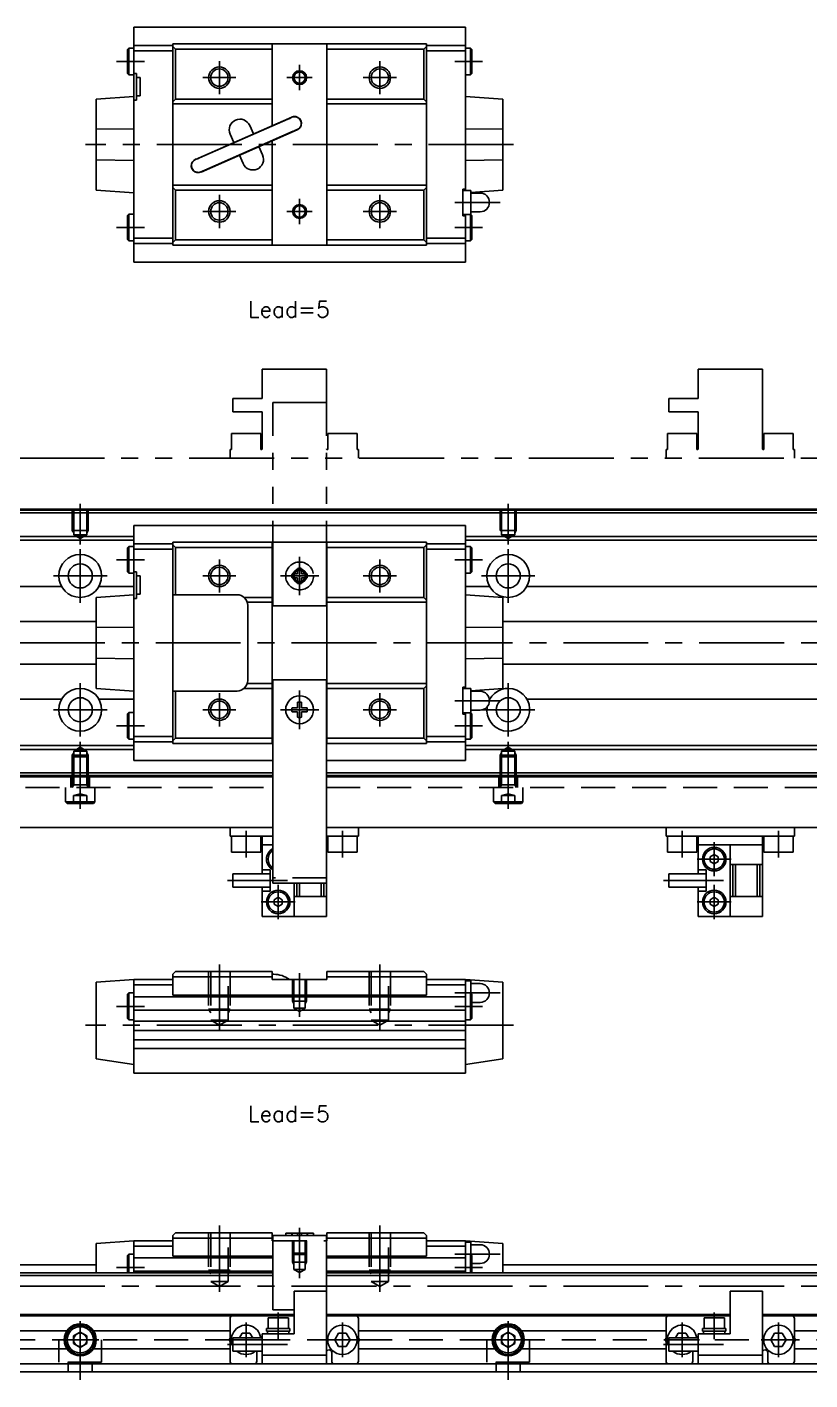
# Model space of a CAD drawing. Extents: x -2 to 493, y -8 to 266.
# Drawn here: x 228 to 374.3, y 13 to 265.7 of the extents above; entities that cross this region are included whole.
import ezdxf

# ---------------------------------------------------------------- set-up
doc = ezdxf.new("R2010")
doc.units = 0
doc.header["$LTSCALE"] = 0.5
for name, pattern in [('CENTER', [50.8, 31.75, -6.35, 6.35, -6.35]), ('DASHED', [19.05, 12.7, -6.35]), ('PHANTOM', [63.5, 31.75, -6.35, 6.35, -6.35, 6.35, -6.35])]:
    doc.linetypes.add(name, pattern=pattern)
for name, color, linetype in [('MSM_CENTER', 1, 'CENTER'), ('MSM_CONTINUOUS', 7, 'CONTINUOUS'), ('MSM_DASHED', 4, 'DASHED'), ('MSM_IMAGINARY', 6, 'PHANTOM'), ('MSM_NARROW', 5, 'CONTINUOUS'), ('MSM_PART_NUMBER', 7, 'CONTINUOUS')]:
    doc.layers.add(name, color=color, linetype=linetype)
doc.styles.get("Standard").update_dxf_attribs({"font": 'txt.shx', "height": 3, "bigfont": 'bigfont.shx'})

msp = doc.modelspace()

# ---------------------------------------------------------------- linework, layer by layer
at = {"layer": 'MSM_CENTER'}
for p, q in [((244.7, 259.26), (249.9, 259.26)), ((263.9, 259.36), (263.9, 253.16)), ((278.9, 258.63), (278.9, 253.9)), ((293.9, 259.36), (293.9, 253.16)), ((307.9, 259.26), (313.1, 259.26)), ((260.8, 256.26), (267, 256.26)), ((276.54, 256.26), (281.26, 256.26)), ((290.8, 256.26), (297, 256.26)), ((318.9, 243.76), (238.9, 243.76)), ((263.9, 234.36), (263.9, 228.16)), ((278.9, 233.63), (278.9, 228.9)), ((293.9, 234.36), (293.9, 228.16)), ((307.9, 232.96), (316.4, 232.96)), ((260.8, 231.26), (267, 231.26)), ((276.54, 231.26), (281.26, 231.26)), ((290.8, 231.26), (297, 231.26)), ((244.7, 228.26), (249.9, 228.26)), ((307.9, 228.26), (313.1, 228.26)), ((237.9, 176.68), (237.9, 169.05)), ((317.9, 176.68), (317.9, 169.05)), ((237.9, 158.18), (237.9, 168.18)), ((317.9, 158.18), (317.9, 168.18)), ((244.7, 166.18), (249.9, 166.18)), ((263.9, 166.28), (263.9, 160.08)), ((278.9, 159.58), (278.9, 166.78)), ((293.9, 166.28), (293.9, 160.08)), ((307.9, 166.18), (313.1, 166.18)), ((232.9, 163.18), (242.9, 163.18)), ((260.8, 163.18), (267, 163.18)), ((275.3, 163.18), (282.5, 163.18)), ((290.8, 163.18), (297, 163.18)), ((312.9, 163.18), (322.9, 163.18)), ((-2, 150.68), (439.9, 150.68)), ((237.9, 133.18), (237.9, 143.18)), ((278.9, 141.78), (278.9, 134.58)), ((317.9, 133.18), (317.9, 143.18)), ((263.9, 141.28), (263.9, 135.08)), ((293.9, 141.28), (293.9, 135.08)), ((307.9, 139.88), (316.4, 139.88)), ((232.9, 138.18), (242.9, 138.18)), ((260.8, 138.18), (267, 138.18)), ((275.3, 138.18), (282.5, 138.18)), ((290.8, 138.18), (297, 138.18)), ((312.9, 138.18), (322.9, 138.18)), ((244.7, 135.18), (249.9, 135.18)), ((307.9, 135.18), (313.1, 135.18)), ((237.9, 132.19), (237.9, 119.68)), ((317.9, 132.19), (317.9, 119.68)), ((268.9, 110.58), (268.9, 115.58)), ((286.9, 110.58), (286.9, 115.58)), ((350.4, 110.58), (350.4, 115.58)), ((368.4, 110.58), (368.4, 115.58)), ((356.4, 107.08), (356.4, 113.48)), ((353.2, 110.28), (359.6, 110.28)), ((265.4, 106.28), (276.65, 106.28)), ((346.9, 106.28), (358.15, 106.28)), ((274.9, 99.08), (274.9, 105.48)), ((356.4, 99.08), (356.4, 105.48)), ((271.7, 102.28), (278.1, 102.28)), ((353.2, 102.28), (359.6, 102.28)), ((263.9, 90.63), (263.9, 78.24)), ((278.9, 88.98), (278.9, 80.82)), ((293.9, 90.63), (293.9, 78.24)), ((307.9, 85.28), (316.4, 85.28)), ((244.7, 82.78), (249.9, 82.78)), ((307.9, 82.78), (313.1, 82.78)), ((318.9, 79.28), (238.9, 79.28)), ((263.9, 41.85), (263.9, 29.46)), ((278.9, 41.4), (278.9, 32.04)), ((293.9, 41.85), (293.9, 29.46)), ((307.9, 36.5), (316.4, 36.5)), ((244.7, 34), (249.9, 34)), ((307.9, 34), (313.1, 34)), ((-2, 30.5), (439.9, 30.5)), ((274.9, 20.6), (274.9, 25.6)), ((356.4, 20.6), (356.4, 25.6)), ((237.9, 13), (237.9, 24)), ((268.9, 17.25), (268.9, 23.75)), ((286.9, 17.25), (286.9, 23.75)), ((317.9, 13), (317.9, 24)), ((350.4, 17.25), (350.4, 23.75)), ((368.4, 17.25), (368.4, 23.75)), ((234.4, 20.5), (241.4, 20.5)), ((265.65, 20.5), (272.15, 20.5)), ((283.65, 20.5), (290.15, 20.5)), ((314.4, 20.5), (321.4, 20.5)), ((347.15, 20.5), (353.65, 20.5)), ((365.15, 20.5), (371.65, 20.5)), ((265.4, 19.6), (276.65, 19.6)), ((346.9, 19.6), (358.15, 19.6))]:
    msp.add_line(p, q, dxfattribs=at)
at = {"layer": 'MSM_CONTINUOUS'}
for p, q in [((309.9, 265.71), (247.9, 265.71)), ((247.9, 221.81), (247.9, 265.71)), ((309.9, 235.21), (309.9, 265.71)), ((246.95, 261.76), (246.7, 261.51)), ((246.7, 261.51), (246.7, 257.01)), ((247.9, 261.76), (246.95, 261.76)), ((246.95, 261.76), (246.95, 256.76)), ((247.9, 262.26), (255.2, 262.26)), ((247.9, 261.26), (255.2, 261.26)), ((255.2, 224.96), (255.2, 262.56)), ((255.2, 262.56), (302.6, 262.56)), ((255.7, 261.56), (255.2, 262.06)), ((255.7, 252.26), (255.7, 261.56)), ((255.7, 261.56), (273.8, 261.56)), ((273.8, 262.56), (273.8, 247.31)), ((284, 224.96), (284, 262.56)), ((284, 261.56), (302.1, 261.56)), ((302.6, 262.06), (302.1, 261.56)), ((302.1, 252.26), (302.1, 261.56)), ((302.6, 224.96), (302.6, 262.56)), ((302.6, 262.26), (309.9, 262.26)), ((302.6, 261.26), (309.9, 261.26)), ((310.85, 261.76), (309.9, 261.76)), ((310.85, 261.76), (310.85, 256.76)), ((311.1, 261.51), (310.85, 261.76)), ((311.1, 261.51), (311.1, 257.01)), ((246.7, 257.01), (246.95, 256.76)), ((246.95, 256.76), (247.9, 256.76)), ((248.4, 257.06), (247.9, 257.06)), ((248.4, 252.06), (248.4, 257.06)), ((249.1, 256.26), (248.4, 256.26)), ((249.1, 252.86), (249.1, 256.26)), ((309.9, 256.76), (310.85, 256.76)), ((310.85, 256.76), (311.1, 257.01)), ((247.9, 252.76), (240.9, 252.26)), ((249.1, 252.86), (248.4, 252.86)), ((316.9, 252.26), (309.9, 252.76)), ((240.9, 252.26), (240.9, 235.26)), ((248.4, 252.06), (247.9, 252.06)), ((255.2, 251.76), (255.7, 252.26)), ((255.2, 251.36), (273.8, 251.36)), ((255.7, 252.26), (273.8, 252.26)), ((284, 252.26), (302.1, 252.26)), ((284, 251.36), (302.6, 251.36)), ((302.1, 252.26), (302.6, 251.76)), ((316.9, 252.26), (316.9, 235.26)), ((277.43, 248.9), (259.43, 241)), ((276.7, 248.53), (260.19, 241.28)), ((277.45, 248.85), (277.12, 248.71)), ((247.9, 246.72), (240.9, 246.63)), ((260.47, 238.62), (278.47, 246.52)), ((261.2, 239), (277.71, 246.24)), ((265.91, 245.7), (266.6, 244.15)), ((270.26, 245.75), (269.58, 247.31)), ((278.12, 246.42), (278.45, 246.57)), ((316.9, 246.63), (309.9, 246.72)), ((271.99, 241.82), (271.3, 243.37)), ((273.8, 244.47), (273.8, 224.96)), ((240.9, 240.89), (247.9, 240.8)), ((259.77, 241.1), (259.45, 240.95)), ((267.64, 241.77), (268.32, 240.21)), ((309.9, 240.8), (316.9, 240.89)), ((260.45, 238.67), (260.78, 238.81)), ((240.9, 235.26), (247.9, 234.76)), ((255.2, 236.16), (273.8, 236.16)), ((255.7, 235.26), (255.2, 235.76)), ((255.7, 235.26), (273.8, 235.26)), ((255.7, 225.96), (255.7, 235.26)), ((284, 236.16), (302.6, 236.16)), ((284, 235.26), (302.1, 235.26)), ((302.6, 235.76), (302.1, 235.26)), ((302.1, 225.96), (302.1, 235.26)), ((309.4, 235.46), (309.9, 235.46)), ((309.4, 230.46), (309.4, 235.46)), ((310.9, 235.21), (309.4, 235.21)), ((310.9, 234.83), (316.9, 235.26)), ((310.9, 235.21), (310.9, 230.71)), ((312.65, 234.71), (310.9, 234.71)), ((246.95, 230.76), (246.7, 230.51)), ((246.7, 230.51), (246.7, 226.01)), ((246.95, 230.76), (246.95, 225.76)), ((247.9, 230.76), (246.95, 230.76)), ((309.4, 230.71), (310.9, 230.71)), ((309.4, 230.46), (309.9, 230.46)), ((309.9, 230.71), (309.9, 221.81)), ((310.85, 230.71), (310.85, 225.76)), ((310.9, 231.21), (312.65, 231.21)), ((311.1, 230.51), (310.9, 230.71)), ((311.1, 230.51), (311.1, 226.01)), ((246.7, 226.01), (246.95, 225.76)), ((246.95, 225.76), (247.9, 225.76)), ((247.9, 226.26), (255.2, 226.26)), ((247.9, 225.26), (255.2, 225.26)), ((255.2, 225.46), (255.7, 225.96)), ((255.2, 224.96), (302.6, 224.96)), ((255.7, 225.96), (273.8, 225.96)), ((284, 225.96), (302.1, 225.96)), ((302.1, 225.96), (302.6, 225.46)), ((302.6, 226.26), (309.9, 226.26)), ((302.6, 225.26), (309.9, 225.26)), ((309.9, 225.76), (310.85, 225.76)), ((310.85, 225.76), (311.1, 226.01)), ((247.9, 221.81), (309.9, 221.81)), ((427.9, 175.68), (127.9, 175.68)), ((427.9, 175.48), (127.9, 175.48)), ((427.9, 174.98), (127.9, 174.98)), ((309.9, 172.63), (247.9, 172.63)), ((247.9, 128.73), (247.9, 172.63)), ((309.9, 142.13), (309.9, 172.63)), ((247.9, 170.58), (127.9, 170.58)), ((247.9, 169.88), (127.9, 169.88)), ((255.2, 169.48), (302.6, 169.48)), ((255.2, 131.88), (255.2, 169.48)), ((273.8, 169.48), (273.8, 131.88)), ((284, 131.88), (284, 169.48)), ((302.6, 131.88), (302.6, 169.48)), ((427.9, 170.58), (309.9, 170.58)), ((427.9, 169.88), (309.9, 169.88)), ((246.95, 168.68), (246.7, 168.43)), ((246.7, 168.43), (246.7, 163.93)), ((247.9, 168.68), (246.95, 168.68)), ((246.95, 168.68), (246.95, 163.68)), ((247.9, 169.18), (255.2, 169.18)), ((247.9, 168.18), (255.2, 168.18)), ((255.7, 168.48), (255.2, 168.98)), ((255.7, 168.48), (273.8, 168.48)), ((255.7, 159.68), (255.7, 168.48)), ((284, 168.48), (302.1, 168.48)), ((302.6, 168.98), (302.1, 168.48)), ((302.1, 159.18), (302.1, 168.48)), ((302.6, 169.18), (309.9, 169.18)), ((302.6, 168.18), (309.9, 168.18)), ((310.85, 168.68), (309.9, 168.68)), ((310.85, 168.68), (310.85, 163.68)), ((311.1, 168.43), (310.85, 168.68)), ((311.1, 168.43), (311.1, 163.93)), ((246.7, 163.93), (246.95, 163.68)), ((246.95, 163.68), (247.9, 163.68)), ((248.4, 163.98), (247.9, 163.98)), ((248.4, 158.98), (248.4, 163.98)), ((249.1, 163.18), (248.4, 163.18)), ((249.1, 159.78), (249.1, 163.18)), ((309.9, 163.68), (310.85, 163.68)), ((310.85, 163.68), (311.1, 163.93)), ((234.41, 161.22), (161.39, 161.22)), ((247.9, 159.68), (240.9, 159.18)), ((247.9, 161.22), (241.39, 161.22)), ((249.1, 159.78), (248.4, 159.78)), ((267.2, 159.68), (255.2, 159.68)), ((314.41, 161.22), (309.9, 161.22)), ((316.9, 159.18), (309.9, 159.68)), ((394.41, 161.22), (321.39, 161.22)), ((240.9, 159.18), (240.9, 142.18)), ((248.4, 158.98), (247.9, 158.98)), ((268.52, 159.18), (273.8, 159.18)), ((269.11, 158.28), (273.8, 158.28)), ((269.2, 157.68), (269.2, 143.68)), ((284, 159.18), (302.1, 159.18)), ((284, 158.28), (302.6, 158.28)), ((302.1, 159.18), (302.6, 158.68)), ((316.9, 159.18), (316.9, 142.18)), ((240.9, 154.68), (137.4, 154.68)), ((427.9, 154.68), (316.9, 154.68)), ((247.9, 153.64), (240.9, 153.55)), ((316.9, 153.55), (309.9, 153.64)), ((137.4, 146.68), (240.9, 146.68)), ((240.9, 147.81), (247.9, 147.72)), ((309.9, 147.72), (316.9, 147.81)), ((316.9, 146.68), (427.9, 146.68)), ((240.9, 142.18), (247.9, 141.68)), ((255.2, 141.68), (267.2, 141.68)), ((255.7, 132.88), (255.7, 141.68)), ((268.52, 142.18), (273.8, 142.18)), ((269.11, 143.08), (273.8, 143.08)), ((273.9, 143.78), (273.9, 105.78)), ((283.9, 143.78), (273.9, 143.78)), ((283.9, 143.78), (283.9, 99.58)), ((284, 143.08), (302.6, 143.08)), ((284, 142.18), (302.1, 142.18)), ((302.6, 142.68), (302.1, 142.18)), ((302.1, 132.88), (302.1, 142.18)), ((309.4, 142.38), (309.9, 142.38)), ((309.4, 137.38), (309.4, 142.38)), ((310.9, 142.13), (309.4, 142.13)), ((310.9, 141.75), (316.9, 142.18)), ((310.9, 142.13), (310.9, 137.63)), ((312.65, 141.63), (310.9, 141.63)), ((234.41, 140.14), (161.39, 140.14)), ((247.9, 140.14), (241.39, 140.14)), ((278.53, 139.58), (278.53, 138.55)), ((279.27, 138.55), (279.27, 139.58)), ((394.41, 140.14), (321.39, 140.14)), ((246.95, 137.68), (246.7, 137.43)), ((246.7, 137.43), (246.7, 132.93)), ((246.95, 137.68), (246.95, 132.68)), ((247.9, 137.68), (246.95, 137.68)), ((278.53, 138.55), (277.5, 138.55)), ((277.5, 137.81), (278.53, 137.81)), ((278.53, 137.81), (278.53, 136.78)), ((280.3, 138.55), (279.27, 138.55)), ((279.27, 137.81), (280.3, 137.81)), ((279.27, 136.78), (279.27, 137.81)), ((309.4, 137.63), (310.9, 137.63)), ((309.4, 137.38), (309.9, 137.38)), ((309.9, 137.63), (309.9, 128.73)), ((310.85, 137.63), (310.85, 132.68)), ((310.9, 138.13), (312.65, 138.13)), ((311.1, 137.43), (310.9, 137.63)), ((311.1, 137.43), (311.1, 132.93)), ((247.9, 131.48), (127.9, 131.48)), ((246.7, 132.93), (246.95, 132.68)), ((246.95, 132.68), (247.9, 132.68)), ((247.9, 133.18), (255.2, 133.18)), ((247.9, 132.18), (255.2, 132.18)), ((255.2, 132.38), (255.7, 132.88)), ((255.2, 131.88), (273.9, 131.88)), ((255.7, 132.88), (273.8, 132.88)), ((283.9, 131.88), (302.6, 131.88)), ((284, 132.88), (302.1, 132.88)), ((302.1, 132.88), (302.6, 132.38)), ((302.6, 133.18), (309.9, 133.18)), ((302.6, 132.18), (309.9, 132.18)), ((309.9, 132.68), (310.85, 132.68)), ((427.9, 131.48), (309.9, 131.48)), ((310.85, 132.68), (311.1, 132.93)), ((247.9, 130.78), (127.9, 130.78)), ((427.9, 130.78), (309.9, 130.78)), ((273.9, 126.38), (127.9, 126.38)), ((247.9, 128.73), (273.9, 128.73)), ((283.9, 128.73), (309.9, 128.73)), ((427.9, 126.38), (283.9, 126.38)), ((273.9, 125.68), (122.9, 125.68)), ((273.9, 125.88), (127.9, 125.88)), ((427.9, 125.88), (283.9, 125.88)), ((432.9, 125.68), (283.9, 125.68)), ((273.9, 116.18), (122.9, 116.18)), ((265.9, 114.58), (265.9, 116.18)), ((273.9, 114.58), (265.9, 114.58)), ((266.15, 114.58), (266.15, 111.58)), ((271.65, 111.58), (271.65, 114.58)), ((271.9, 107.53), (271.9, 114.45)), ((432.9, 116.18), (283.9, 116.18)), ((289.9, 114.58), (283.9, 114.58)), ((284.15, 114.58), (284.15, 111.58)), ((289.65, 111.58), (289.65, 114.58)), ((289.9, 114.58), (289.9, 116.18)), ((347.4, 114.58), (347.4, 116.18)), ((371.4, 114.58), (347.4, 114.58)), ((347.65, 114.58), (347.65, 111.58)), ((353.15, 111.58), (353.15, 114.58)), ((353.4, 107.53), (353.4, 114.45)), ((365.4, 114.45), (365.4, 99.58)), ((365.65, 114.58), (365.65, 111.58)), ((371.15, 111.58), (371.15, 114.58)), ((371.4, 114.58), (371.4, 116.18)), ((266.15, 111.58), (271.65, 111.58)), ((273.9, 112.98), (271.9, 112.98)), ((284.15, 111.58), (289.65, 111.58)), ((347.65, 111.58), (353.15, 111.58)), ((365.4, 112.98), (353.4, 112.98)), ((359.4, 112.98), (359.4, 99.58)), ((365.65, 111.58), (371.15, 111.58)), ((356.4, 111.15), (355.65, 110.71)), ((355.65, 110.71), (355.65, 109.85)), ((355.65, 109.85), (356.4, 109.41)), ((357.15, 110.71), (356.4, 111.15)), ((356.4, 109.41), (357.15, 109.85)), ((357.15, 110.71), (357.15, 109.85)), ((365.4, 109.28), (359.4, 109.28)), ((359.9, 103.28), (359.9, 109.28)), ((360.4, 103.28), (360.4, 109.28)), ((364.4, 103.28), (364.4, 109.28)), ((364.9, 103.28), (364.9, 109.28)), ((266.4, 107.53), (266.4, 105.03)), ((273.4, 107.53), (266.4, 107.53)), ((273.4, 108.28), (271.9, 108.28)), ((273.4, 104.28), (273.4, 108.28)), ((347.9, 107.53), (347.9, 105.03)), ((354.9, 107.53), (347.9, 107.53)), ((354.9, 108.28), (353.4, 108.28)), ((354.9, 104.28), (354.9, 108.28)), ((266.4, 105.03), (273.4, 105.03)), ((271.9, 99.58), (271.9, 105.03)), ((271.9, 104.28), (273.4, 104.28)), ((283.9, 105.78), (273.9, 105.78)), ((277.9, 105.78), (277.9, 99.58)), ((278.4, 103.28), (278.4, 105.78)), ((278.9, 103.28), (278.9, 105.78)), ((282.9, 103.28), (282.9, 105.78)), ((283.4, 103.28), (283.4, 105.78)), ((347.9, 105.03), (354.9, 105.03)), ((353.4, 99.58), (353.4, 105.03)), ((353.4, 104.28), (354.9, 104.28)), ((274.9, 103.15), (274.15, 102.71)), ((274.15, 102.71), (274.15, 101.85)), ((274.15, 101.85), (274.9, 101.41)), ((275.65, 102.71), (274.9, 103.15)), ((274.9, 101.41), (275.65, 101.85)), ((275.65, 102.71), (275.65, 101.85)), ((283.9, 103.28), (277.9, 103.28)), ((356.4, 103.15), (355.65, 102.71)), ((355.65, 102.71), (355.65, 101.85)), ((355.65, 101.85), (356.4, 101.41)), ((357.15, 102.71), (356.4, 103.15)), ((356.4, 101.41), (357.15, 101.85)), ((357.15, 102.71), (357.15, 101.85)), ((365.4, 103.28), (359.4, 103.28)), ((283.9, 99.58), (271.9, 99.58)), ((365.4, 99.58), (353.4, 99.58)), ((255.2, 88.78), (255.7, 89.28)), ((255.2, 84.86), (255.2, 88.78)), ((255.7, 89.28), (273.8, 89.28)), ((273.8, 89.28), (273.8, 87.78)), ((274.06, 88.78), (273.8, 88.78)), ((284, 87.78), (284, 89.28)), ((284, 89.28), (302.1, 89.28)), ((302.1, 89.28), (302.6, 88.78)), ((302.6, 84.86), (302.6, 88.78)), ((240.9, 87.28), (247.9, 87.78)), ((240.9, 87.28), (240.9, 72.96)), ((247.9, 87.78), (255.2, 87.78)), ((247.9, 70.28), (247.9, 87.78)), ((247.9, 86.78), (255.2, 86.78)), ((255.2, 88.28), (273.8, 88.28)), ((273.8, 87.78), (284, 87.78)), ((284, 88.28), (302.6, 88.28)), ((302.6, 87.78), (309.9, 87.78)), ((302.6, 86.78), (309.9, 86.78)), ((309.9, 87.78), (316.9, 87.28)), ((309.9, 70.28), (309.9, 87.78)), ((310.9, 87.53), (309.9, 87.53)), ((310.9, 87.53), (310.9, 85.23)), ((312.65, 87.03), (310.9, 87.03)), ((316.9, 87.28), (316.9, 72.96)), ((246.95, 85.28), (246.7, 85.03)), ((246.7, 85.03), (246.7, 80.53)), ((247.9, 85.28), (246.95, 85.28)), ((246.95, 85.28), (246.95, 80.28)), ((247.9, 84.58), (309.9, 84.58)), ((302.6, 84.86), (255.2, 84.86)), ((310.85, 85.28), (309.9, 85.28)), ((311.1, 85.03), (310.85, 85.28)), ((310.85, 85.28), (310.85, 80.28)), ((311.1, 85.03), (311.1, 80.53)), ((311.1, 83.53), (312.65, 83.53)), ((247.9, 82.08), (309.9, 82.08)), ((246.7, 80.53), (246.95, 80.28)), ((246.95, 80.28), (247.9, 80.28)), ((247.9, 80), (309.9, 80)), ((309.9, 80.28), (310.85, 80.28)), ((310.85, 80.28), (311.1, 80.53)), ((247.9, 78.28), (309.9, 78.28)), ((247.9, 76.56), (309.9, 76.56)), ((247.9, 74.94), (309.9, 74.94)), ((247.9, 71.9), (240.9, 72.96)), ((316.9, 72.96), (309.9, 71.9)), ((247.9, 70.28), (309.9, 70.28)), ((255.2, 40), (255.7, 40.5)), ((255.7, 40.5), (273.8, 40.5)), ((273.8, 40.5), (273.8, 39)), ((284, 40.5), (302.1, 40.5)), ((284, 39), (284, 40.5)), ((302.1, 40.5), (302.6, 40)), ((240.9, 38.5), (247.9, 39)), ((240.9, 38.5), (240.9, 33)), ((247.9, 33), (247.9, 39)), ((247.9, 39), (255.2, 39)), ((247.9, 38), (255.2, 38)), ((255.2, 36.09), (255.2, 40)), ((255.2, 39.5), (273.8, 39.5)), ((273.8, 39), (273.9, 39)), ((273.9, 40), (273.9, 26.1)), ((283.9, 40), (273.9, 40)), ((276.3, 40.4), (276.3, 40)), ((281.5, 40.4), (276.3, 40.4)), ((281.5, 40), (281.5, 40.4)), ((283.9, 40), (283.9, 16)), ((283.9, 39), (284, 39)), ((284, 39.5), (302.6, 39.5)), ((302.6, 36.09), (302.6, 40)), ((302.6, 39), (309.9, 39)), ((302.6, 38), (309.9, 38)), ((309.9, 39), (316.9, 38.5)), ((309.9, 33), (309.9, 39)), ((310.9, 38.75), (309.9, 38.75)), ((310.9, 38.75), (310.9, 36.45)), ((312.65, 38.25), (310.9, 38.25)), ((316.9, 38.5), (316.9, 33)), ((246.95, 36.5), (246.7, 36.25)), ((246.7, 36.25), (246.7, 33)), ((247.9, 36.5), (246.95, 36.5)), ((246.95, 36.5), (246.95, 33)), ((247.9, 35.8), (273.9, 35.8)), ((273.9, 36.09), (255.2, 36.09)), ((302.6, 36.09), (283.9, 36.09)), ((283.9, 35.8), (309.9, 35.8)), ((310.85, 36.5), (309.9, 36.5)), ((311.1, 36.25), (310.85, 36.5)), ((310.85, 36.5), (310.85, 33)), ((311.1, 36.25), (311.1, 33)), ((273.9, 33), (127.9, 33)), ((240.9, 34.5), (132.75, 34.5)), ((247.9, 33.3), (273.9, 33.3)), ((283.9, 33.3), (309.9, 33.3)), ((427.9, 33), (283.9, 33)), ((311.1, 34.75), (312.65, 34.75)), ((427.9, 34.5), (316.9, 34.5)), ((273.9, 32.5), (127.9, 32.5)), ((427.9, 32.5), (283.9, 32.5)), ((277.9, 29.6), (277.9, 21.6)), ((283.9, 29.6), (277.9, 29.6)), ((359.4, 29.6), (359.4, 21.6)), ((365.4, 29.6), (359.4, 29.6)), ((365.4, 29.6), (365.4, 16)), ((277.9, 26.1), (273.9, 26.1)), ((277.9, 25.2), (202.4, 25.2)), ((277.9, 25), (202.4, 25)), ((265.9, 24.5), (265.9, 16.5)), ((273, 24.6), (273, 22.6)), ((276.8, 24.6), (273, 24.6)), ((276.8, 22.6), (276.8, 24.6)), ((359.4, 25.2), (283.9, 25.2)), ((359.4, 25), (283.9, 25)), ((289.9, 16.5), (289.9, 24.5)), ((347.4, 24.5), (347.4, 16.5)), ((354.5, 24.6), (354.5, 22.6)), ((358.3, 24.6), (354.5, 24.6)), ((358.3, 22.6), (358.3, 24.6)), ((427.9, 25.2), (365.4, 25.2)), ((432.9, 25), (365.4, 25)), ((371.4, 16.5), (371.4, 24.5)), ((235.43, 22.2), (208.4, 22.2)), ((236.65, 21.22), (237.9, 21.94)), ((236.65, 19.78), (236.65, 21.22)), ((237.9, 21.94), (239.15, 21.22)), ((239.15, 21.22), (239.15, 19.78)), ((265.9, 22.2), (240.37, 22.2)), ((265.9, 20.8), (265.72, 20.5)), ((265.72, 20.5), (265.9, 20.2)), ((271.9, 20.85), (266.4, 20.85)), ((266.4, 20.85), (266.4, 18.35)), ((268.18, 21.75), (267.66, 20.85)), ((268.18, 21.75), (269.62, 21.75)), ((270.14, 20.85), (269.62, 21.75)), ((277.9, 21.6), (271.9, 21.6)), ((271.9, 16), (271.9, 21.6)), ((272.7, 22.6), (272.7, 22.1)), ((277.1, 22.6), (272.7, 22.6)), ((277.1, 22.1), (272.7, 22.1)), ((272.9, 22.1), (272.9, 21.6)), ((276.9, 21.6), (276.9, 22.1)), ((277.1, 22.1), (277.1, 22.6)), ((286.18, 21.75), (285.46, 20.5)), ((285.46, 20.5), (286.18, 19.25)), ((286.18, 21.75), (287.62, 21.75)), ((288.34, 20.5), (287.62, 21.75)), ((287.62, 19.25), (288.34, 20.5)), ((315.43, 22.2), (289.9, 22.2)), ((290.08, 20.5), (289.9, 20.8)), ((289.9, 20.2), (290.08, 20.5)), ((316.65, 21.22), (317.9, 21.94)), ((316.65, 19.78), (316.65, 21.22)), ((317.9, 21.94), (319.15, 21.22)), ((319.15, 21.22), (319.15, 19.78)), ((347.4, 22.2), (320.37, 22.2)), ((347.4, 20.8), (347.22, 20.5)), ((347.22, 20.5), (347.4, 20.2)), ((353.4, 20.85), (347.9, 20.85)), ((347.9, 20.85), (347.9, 18.35)), ((349.68, 21.75), (349.16, 20.85)), ((349.68, 21.75), (351.12, 21.75)), ((351.64, 20.85), (351.12, 21.75)), ((359.4, 21.6), (353.4, 21.6)), ((353.4, 16), (353.4, 21.6)), ((354.2, 22.6), (354.2, 22.1)), ((358.6, 22.6), (354.2, 22.6)), ((358.6, 22.1), (354.2, 22.1)), ((354.4, 22.1), (354.4, 21.6)), ((358.4, 21.6), (358.4, 22.1)), ((358.6, 22.1), (358.6, 22.6)), ((367.68, 21.75), (366.96, 20.5)), ((366.96, 20.5), (367.68, 19.25)), ((367.68, 21.75), (369.12, 21.75)), ((369.84, 20.5), (369.12, 21.75)), ((369.12, 19.25), (369.84, 20.5)), ((395.43, 22.2), (371.4, 22.2)), ((371.58, 20.5), (371.4, 20.8)), ((371.4, 20.2), (371.58, 20.5)), ((235.43, 18.8), (208.4, 18.8)), ((237.9, 19.06), (236.65, 19.78)), ((239.15, 19.78), (237.9, 19.06)), ((265.9, 18.8), (240.37, 18.8)), ((266.4, 18.35), (271.9, 18.35)), ((270.9, 16.5), (270.9, 18.1)), ((284.9, 18.1), (284.9, 16.5)), ((286.18, 19.25), (287.62, 19.25)), ((315.43, 18.8), (289.9, 18.8)), ((317.9, 19.06), (316.65, 19.78)), ((319.15, 19.78), (317.9, 19.06)), ((347.4, 18.8), (320.37, 18.8)), ((347.9, 18.35), (353.4, 18.35)), ((352.4, 16.5), (352.4, 18.1)), ((366.4, 18.1), (366.4, 16.5)), ((367.68, 19.25), (369.12, 19.25)), ((395.43, 18.8), (371.4, 18.8)), ((122.9, 16), (432.9, 16)), ((271.9, 17.65), (283.9, 17.65)), ((271.9, 17.6), (283.9, 17.6)), ((271.95, 17.65), (271.95, 17.6)), ((283.85, 17.65), (283.85, 17.6)), ((353.4, 17.65), (365.4, 17.65)), ((353.4, 17.6), (365.4, 17.6)), ((353.45, 17.65), (353.45, 17.6)), ((365.35, 17.65), (365.35, 17.6)), ((427.9, 14.5), (127.9, 14.5))]:
    msp.add_line(p, q, dxfattribs=at)
for centre, radius in [((263.9, 256.26), 1.62), ((293.9, 256.26), 1.62), ((278.9, 256.26), 1.06), ((263.9, 231.26), 1.62), ((293.9, 231.26), 1.62), ((278.9, 231.26), 1.06), ((237.9, 163.18), 4), ((317.9, 163.18), 4), ((237.9, 163.18), 2.25), ((263.9, 163.18), 1.62), ((293.9, 163.18), 1.62), ((317.9, 163.18), 2.25), ((278.9, 163.18), 1.06), ((237.9, 138.18), 4), ((237.9, 138.18), 2.25), ((263.9, 138.18), 1.62), ((278.9, 138.18), 2.6), ((293.9, 138.18), 1.62), ((317.9, 138.18), 2.25), ((356.4, 110.28), 2.2), ((356.4, 110.28), 1.9), ((274.9, 102.28), 2.2), ((274.9, 102.28), 1.9), ((356.4, 102.28), 2.2), ((356.4, 102.28), 1.9), ((237.9, 20.5), 3), ((237.9, 20.5), 2.75), ((237.9, 20.5), 2.45), ((286.9, 20.5), 2.75), ((317.9, 20.5), 3), ((317.9, 20.5), 2.75), ((317.9, 20.5), 2.45), ((368.4, 20.5), 2.75), ((237.9, 20.5), 1.25), ((317.9, 20.5), 1.25)]:
    msp.add_circle(centre, radius, dxfattribs=at)
for centre, radius, start, end in [((267.74, 246.51), 2, 23.6961, 203.6961), ((278.1, 244.86), 3.92, 105.6343, 110.9103), ((277.95, 247.71), 1.3, 272.968, 134.4242), ((277.95, 247.71), 1.25, 293.6961, 113.6961), ((276.99, 247.88), 1.8, 293.3543, 304.8918), ((259.95, 239.81), 1.3, 92.968, 314.4242), ((259.95, 239.81), 1.25, 113.6961, 293.6961), ((263.91, 234.26), 7.94, 117.8361, 120.4339), ((270.16, 241.01), 2, 203.6961, 23.6961), ((260.46, 240.66), 1.82, 282.5713, 293.9767), ((312.65, 232.96), 1.75, 270, 90), ((267.2, 157.68), 2, 0, 90), ((267.2, 143.68), 2, 270, 0), ((312.65, 139.88), 1.75, 270, 90), ((317.9, 138.18), 4, 172.6834, 151.4317), ((278.9, 138.18), 1.45, 75.2162, 104.7838), ((278.9, 138.18), 1.45, 165.2162, 194.7838), ((278.9, 138.18), 1.45, 255.2162, 284.7838), ((278.9, 138.18), 1.45, 345.2162, 14.7838), ((271.64, 114.27), 0.311, 34.723, 88.9034), ((284.16, 114.26), 0.318, 91.7128, 144.6608), ((353.14, 114.27), 0.311, 34.723, 88.9034), ((365.66, 114.26), 0.318, 91.7128, 144.6608), ((274.9, 110.28), 2.2, 117.0357, 242.9643), ((274.9, 110.28), 1.9, 121.7569, 238.2431), ((274.02, 83.81), 4.97, 53.0275, 89.6143), ((312.65, 85.28), 1.75, 270, 90), ((312.65, 36.5), 1.75, 270, 90), ((266.4, 24.5), 0.5, 90, 180), ((268.9, 20.5), 2.75, 7.312, 204.62), ((289.4, 24.5), 0.5, 0, 90), ((347.9, 24.5), 0.5, 90, 180), ((350.4, 20.5), 2.75, 7.312, 204.62), ((370.9, 24.5), 0.5, 0, 90), ((268.9, 20.5), 2.75, 231.4273, 308.5727), ((271.4, 18.1), 0.5, 150, 180), ((271.4, 18.1), 0.5, 0, 30), ((284.4, 18.1), 0.5, 0, 180), ((350.4, 20.5), 2.75, 231.4273, 308.5727), ((352.9, 18.1), 0.5, 150, 180), ((352.9, 18.1), 0.5, 0, 30), ((365.9, 18.1), 0.5, 0, 180), ((266.4, 16.5), 0.5, 180, 270), ((270.4, 16.5), 0.5, 270, 0), ((285.4, 16.5), 0.5, 180, 270), ((289.4, 16.5), 0.5, 270, 0), ((347.9, 16.5), 0.5, 180, 270), ((351.9, 16.5), 0.5, 270, 0), ((366.9, 16.5), 0.5, 180, 270), ((370.9, 16.5), 0.5, 270, 0)]:
    msp.add_arc(centre, radius, start, end, dxfattribs=at)
at = {"layer": 'MSM_DASHED'}
for p, q in [((236.4, 175.68), (236.4, 171.68)), ((236.67, 175.68), (236.67, 170.88)), ((239.13, 170.88), (239.13, 175.68)), ((239.4, 175.68), (239.4, 171.68)), ((316.4, 175.68), (316.4, 171.68)), ((316.67, 175.68), (316.67, 170.88)), ((319.13, 170.88), (319.13, 175.68)), ((319.4, 175.68), (319.4, 171.68)), ((236.4, 171.68), (239.4, 171.68)), ((236.67, 171.21), (236.4, 171.68)), ((236.67, 170.88), (237.9, 170.17)), ((239.13, 170.88), (236.67, 170.88)), ((237.9, 170.17), (239.13, 170.88)), ((239.13, 171.21), (239.4, 171.68)), ((316.4, 171.68), (319.4, 171.68)), ((316.67, 170.88), (317.9, 170.17)), ((319.13, 170.88), (316.67, 170.88)), ((317.9, 170.17), (319.13, 170.88)), ((319.13, 171.21), (319.4, 171.68)), ((236.67, 130.15), (236.4, 129.68)), ((236.4, 129.68), (236.4, 123.68)), ((239.4, 129.68), (236.4, 129.68)), ((236.67, 129.68), (236.4, 129.41)), ((236.4, 129.41), (239.4, 129.41)), ((237.9, 131.19), (236.67, 130.48)), ((236.67, 130.48), (236.67, 124.18)), ((239.13, 130.48), (236.67, 130.48)), ((239.13, 130.48), (237.9, 131.19)), ((239.13, 124.18), (239.13, 130.48)), ((239.13, 130.15), (239.4, 129.68)), ((239.4, 129.41), (239.13, 129.68)), ((239.4, 123.68), (239.4, 129.68)), ((316.67, 130.15), (316.4, 129.68)), ((316.4, 129.68), (316.4, 123.68)), ((319.4, 129.68), (316.4, 129.68)), ((316.67, 129.68), (316.4, 129.41)), ((316.4, 129.41), (319.4, 129.41)), ((317.9, 131.19), (316.67, 130.48)), ((316.67, 130.48), (316.67, 124.18)), ((319.13, 130.48), (316.67, 130.48)), ((319.13, 130.48), (317.9, 131.19)), ((319.13, 124.18), (319.13, 130.48)), ((319.13, 130.15), (319.4, 129.68)), ((319.4, 129.41), (319.13, 129.68)), ((319.4, 123.68), (319.4, 129.68)), ((236.15, 125.68), (236.15, 123.68)), ((239.4, 124.18), (236.4, 124.18)), ((236.4, 123.68), (236.67, 124.18)), ((239.4, 123.68), (239.13, 124.18)), ((239.65, 123.68), (239.65, 125.68)), ((316.15, 125.68), (316.15, 123.68)), ((319.4, 124.18), (316.4, 124.18)), ((316.4, 123.68), (316.67, 124.18)), ((319.4, 123.68), (319.13, 124.18)), ((319.65, 123.68), (319.65, 125.68)), ((122.9, 123.68), (273.9, 123.68)), ((235.15, 123.68), (235.15, 120.98)), ((237.9, 122.51), (236.65, 122.18)), ((236.65, 122.18), (236.65, 120.68)), ((236.65, 122.18), (239.15, 122.18)), ((239.15, 122.18), (237.9, 122.51)), ((237.9, 122.18), (237.9, 120.68)), ((239.15, 122.18), (239.15, 120.68)), ((240.65, 120.98), (240.65, 123.68)), ((283.9, 123.68), (432.9, 123.68)), ((315.15, 123.68), (315.15, 120.98)), ((317.9, 122.51), (316.65, 122.18)), ((316.65, 122.18), (316.65, 120.68)), ((316.65, 122.18), (319.15, 122.18)), ((319.15, 122.18), (317.9, 122.51)), ((317.9, 122.18), (317.9, 120.68)), ((319.15, 122.18), (319.15, 120.68)), ((320.65, 120.98), (320.65, 123.68)), ((235.15, 120.98), (235.45, 120.68)), ((235.15, 120.98), (240.65, 120.98)), ((235.45, 120.68), (240.35, 120.68)), ((240.35, 120.68), (240.65, 120.98)), ((315.15, 120.98), (315.45, 120.68)), ((315.15, 120.98), (320.65, 120.98)), ((315.45, 120.68), (320.35, 120.68)), ((320.35, 120.68), (320.65, 120.98)), ((283.9, 106.78), (273.9, 106.78)), ((261.9, 89.28), (261.9, 82.28)), ((262.28, 89.28), (262.28, 80.18)), ((265.52, 80.18), (265.52, 89.28)), ((265.9, 89.28), (265.9, 82.28)), ((291.9, 89.28), (291.9, 82.28)), ((292.28, 89.28), (292.28, 80.18)), ((295.52, 80.18), (295.52, 89.28)), ((295.9, 89.28), (295.9, 82.28)), ((277.6, 87.78), (277.6, 83.78)), ((277.84, 87.78), (277.84, 82.43)), ((279.96, 82.43), (279.96, 87.78)), ((280.2, 83.78), (280.2, 87.78)), ((280.2, 83.78), (277.6, 83.78)), ((277.84, 83.33), (277.6, 83.78)), ((279.96, 83.33), (280.2, 83.78)), ((261.9, 82.28), (265.9, 82.28)), ((261.9, 82.28), (262.28, 81.58)), ((265.52, 81.58), (265.9, 82.28)), ((279.96, 82.43), (277.84, 82.43)), ((277.84, 82.43), (278.9, 81.82)), ((279.96, 82.43), (278.9, 81.82)), ((291.9, 82.28), (295.9, 82.28)), ((291.9, 82.28), (292.28, 81.58)), ((295.52, 81.58), (295.9, 82.28)), ((265.52, 80.18), (262.28, 80.18)), ((262.28, 80.18), (263.9, 79.24)), ((265.52, 80.18), (263.9, 79.24)), ((295.52, 80.18), (292.28, 80.18)), ((292.28, 80.18), (293.9, 79.24)), ((295.52, 80.18), (293.9, 79.24)), ((261.9, 40.5), (261.9, 33.5)), ((262.28, 40.5), (262.28, 31.4)), ((265.52, 31.4), (265.52, 40.5)), ((265.9, 40.5), (265.9, 33.5)), ((291.9, 40.5), (291.9, 33.5)), ((292.28, 40.5), (292.28, 31.4)), ((295.52, 31.4), (295.52, 40.5)), ((295.9, 40.5), (295.9, 33.5)), ((273.9, 39), (283.9, 39)), ((277.45, 40.4), (277.45, 40)), ((277.5, 40), (277.5, 40.4)), ((277.6, 39), (277.6, 35)), ((277.84, 39), (277.84, 33.65)), ((278.53, 40), (278.53, 40.4)), ((279.27, 40), (279.27, 40.4)), ((279.96, 33.65), (279.96, 39)), ((280.2, 35), (280.2, 39)), ((280.3, 40), (280.3, 40.4)), ((280.35, 40), (280.35, 40.4)), ((277.6, 36.68), (277.84, 36.43)), ((280.2, 36.68), (277.6, 36.68)), ((279.96, 36.43), (277.84, 36.43)), ((279.96, 36.43), (280.2, 36.68)), ((261.9, 33.5), (265.9, 33.5)), ((261.9, 33.5), (262.28, 32.8)), ((265.52, 32.8), (265.9, 33.5)), ((277.84, 34.55), (277.6, 35)), ((280.2, 35), (277.6, 35)), ((279.96, 33.65), (277.84, 33.65)), ((277.84, 33.65), (278.9, 33.04)), ((279.96, 33.65), (278.9, 33.04)), ((279.96, 34.55), (280.2, 35)), ((291.9, 33.5), (295.9, 33.5)), ((291.9, 33.5), (292.28, 32.8)), ((295.52, 32.8), (295.9, 33.5)), ((265.52, 31.4), (262.28, 31.4)), ((262.28, 31.4), (263.9, 30.46)), ((265.52, 31.4), (263.9, 30.46)), ((295.52, 31.4), (292.28, 31.4)), ((292.28, 31.4), (293.9, 30.46)), ((295.52, 31.4), (293.9, 30.46)), ((127.9, 20.5), (427.9, 20.5)), ((233.9, 20.5), (233.9, 16.3)), ((241.9, 16.3), (241.9, 20.5)), ((313.9, 20.5), (313.9, 16.3)), ((321.9, 16.3), (321.9, 20.5)), ((241.9, 16.3), (233.9, 16.3)), ((235.65, 16.3), (235.65, 14.5)), ((240.15, 14.5), (240.15, 16.3)), ((321.9, 16.3), (313.9, 16.3)), ((315.65, 16.3), (315.65, 14.5)), ((320.15, 14.5), (320.15, 16.3))]:
    msp.add_line(p, q, dxfattribs=at)
at = {"layer": 'MSM_IMAGINARY'}
for p, q in [((271.9, 201.78), (271.9, 196.33)), ((283.9, 201.78), (271.9, 201.78)), ((283.9, 157.58), (283.9, 201.78)), ((353.4, 201.78), (353.4, 196.33)), ((365.4, 201.78), (353.4, 201.78)), ((365.4, 186.91), (365.4, 201.78)), ((266.4, 193.83), (266.4, 196.33)), ((266.4, 196.33), (271.9, 196.33)), ((283.9, 195.58), (273.9, 195.58)), ((273.9, 157.58), (273.9, 195.58)), ((347.9, 193.83), (347.9, 196.33)), ((347.9, 196.33), (353.4, 196.33)), ((271.9, 193.83), (266.4, 193.83)), ((271.9, 193.83), (271.9, 186.91)), ((353.4, 193.83), (347.9, 193.83)), ((353.4, 193.83), (353.4, 186.91)), ((266.15, 189.78), (271.65, 189.78)), ((266.15, 186.78), (266.15, 189.78)), ((271.65, 189.78), (271.65, 186.78)), ((284.15, 189.78), (289.65, 189.78)), ((284.15, 186.78), (284.15, 189.78)), ((289.65, 189.78), (289.65, 186.78)), ((347.65, 189.78), (353.15, 189.78)), ((347.65, 186.78), (347.65, 189.78)), ((353.15, 189.78), (353.15, 186.78)), ((365.65, 189.78), (371.15, 189.78)), ((365.65, 186.78), (365.65, 189.78)), ((371.15, 189.78), (371.15, 186.78)), ((432.9, 185.18), (122.9, 185.18)), ((265.9, 186.78), (265.9, 185.18)), ((266.15, 186.78), (265.9, 186.78)), ((289.9, 186.78), (289.65, 186.78)), ((289.9, 186.78), (289.9, 185.18)), ((347.4, 186.78), (347.4, 185.18)), ((347.65, 186.78), (347.4, 186.78)), ((371.4, 186.78), (371.15, 186.78)), ((371.4, 186.78), (371.4, 185.18)), ((278.53, 163.55), (278.53, 164.58)), ((279.27, 164.58), (279.27, 163.55)), ((277.5, 163.55), (278.53, 163.55)), ((278.53, 162.81), (277.5, 162.81)), ((278.53, 161.78), (278.53, 162.81)), ((279.27, 163.55), (280.3, 163.55)), ((279.27, 162.81), (279.27, 161.78)), ((280.3, 162.81), (279.27, 162.81)), ((283.9, 157.58), (273.9, 157.58))]:
    msp.add_line(p, q, dxfattribs=at)
msp.add_circle((278.9, 163.18), 2.6, dxfattribs=at)
for centre, radius, start, end in [((271.7, 186.99), 0.214, 256.5646, 339.8089), ((284.1, 186.99), 0.213, 199.9844, 283.642), ((353.2, 186.99), 0.214, 256.5646, 339.8089), ((365.6, 186.99), 0.213, 199.9844, 283.642), ((278.9, 163.18), 1.45, 75.2162, 104.7838), ((278.9, 163.18), 1.45, 165.2162, 194.7838), ((278.9, 163.18), 1.45, 255.2162, 284.7838), ((278.9, 163.18), 1.45, 345.2162, 14.7838)]:
    msp.add_arc(centre, radius, start, end, dxfattribs=at)
at = {"layer": 'MSM_NARROW'}
for centre, radius in [((263.9, 256.26), 2), ((293.9, 256.26), 2), ((278.9, 256.26), 1.3), ((263.9, 231.26), 2), ((278.9, 231.26), 1.3), ((293.9, 231.26), 2), ((263.9, 163.18), 2), ((278.9, 163.18), 1.3), ((293.9, 163.18), 2), ((263.9, 138.18), 2), ((293.9, 138.18), 2)]:
    msp.add_circle(centre, radius, dxfattribs=at)

# ---------------------------------------------------------------- texts
at = {"layer": 'MSM_PART_NUMBER'}
for p in [(269.24, 211.48), (269.24, 61.2)]:
    msp.add_text('Lead=5', height=3, dxfattribs=at).set_placement(p)

doc.saveas('drawing.dxf')
